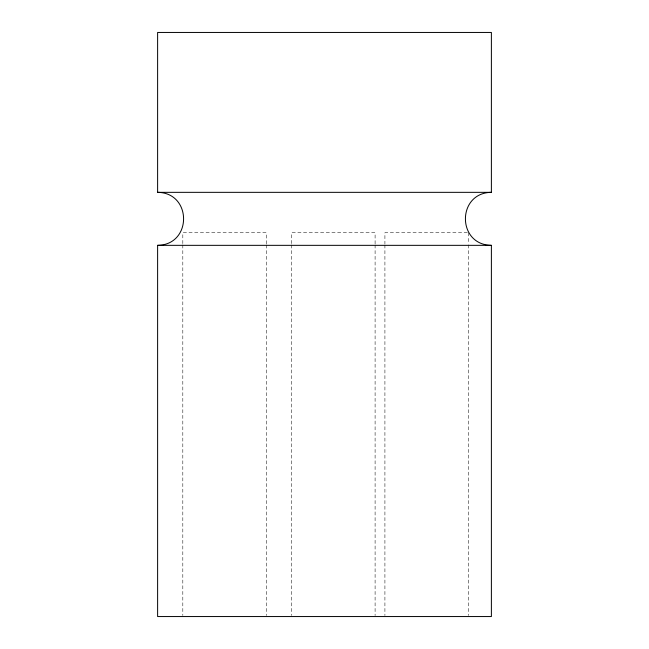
<?xml version="1.0" encoding="UTF-8"?>
<svg xmlns="http://www.w3.org/2000/svg" width="649" height="649" viewBox="0 0 649 649"><rect width="100%" height="100%" fill="white"/><g stroke="black" fill="none" stroke-linecap="round" stroke-linejoin="round"><path stroke-width="0.49" stroke-dasharray="3.25 2.43" d="M467.353 232.715L384.914 232.715L384.914 243.854M468.351 232.715L468.351 243.854M468.351 244.868L468.351 615.536M384.914 244.868L384.914 615.536M375.098 243.854L375.098 232.715L291.652 232.715L291.652 243.854M375.098 244.868L375.098 615.536M291.652 244.868L291.652 615.536M266.26 243.854L266.26 232.715L182.815 232.715L182.815 243.854M266.26 244.868L266.26 615.536M182.815 244.868L182.815 615.536"/><path stroke-width="0.97" d="M491.382 192.339C456.774 192.745 456.774 244.933 491.382 245.338L491.382 616.55L157.618 616.55L157.618 245.338C192.226 244.933 192.226 192.745 157.618 192.339L157.618 32.45L491.382 32.45L491.382 192.339L157.618 192.339M157.618 245.338L491.382 245.338"/></g></svg>
